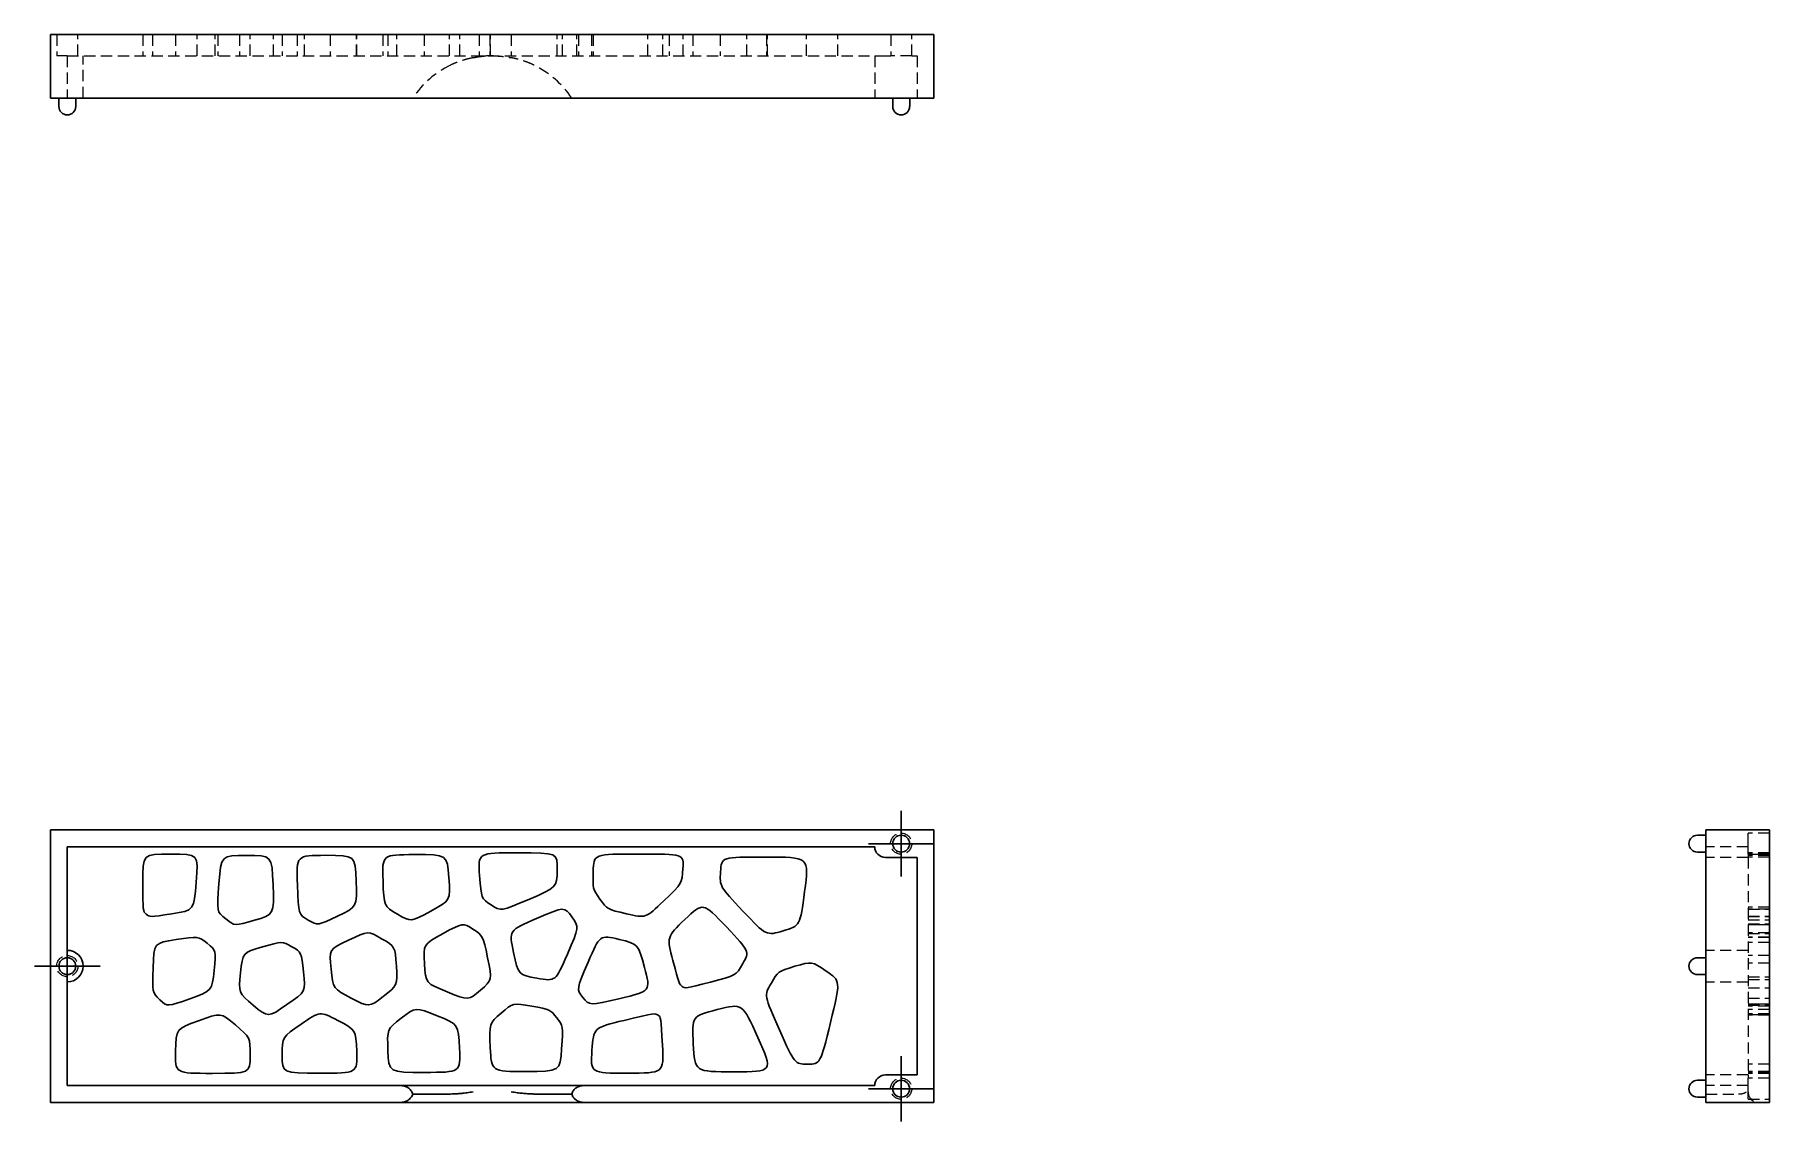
# Model space of a CAD drawing. Header units: millimetres. Extents: x 31 to 228, y 39 to 163.
import ezdxf

# ---------------------------------------------------------------- set-up
doc = ezdxf.new("R2010")
doc.units = ezdxf.units.MM
doc.linetypes.add('HIDDEN', pattern=[1.905, 1.27, -0.635])
doc.layers.add('10', color=7, linetype='Continuous')

# ---------------------------------------------------------------- blocks, each defined once
blk = doc.blocks.new('SW_CENTERMARKSYMBOL_0')
at = {"layer": '10', "color": 0}
for p, q in [((0, 2.5), (0, 3.7)), ((0, 0), (0, 2.5)), ((-2.5, 0), (-3.7, 0)), ((0, 0), (-2.5, 0)), ((0, 0), (0, -2.5)), ((0, 0), (2.5, 0)), ((2.5, 0), (3.7, 0)), ((0, -2.5), (0, -3.7))]:
    blk.add_line(p, q, dxfattribs=at)
blk = doc.blocks.new('SW_CENTERMARKSYMBOL_1')
at = {"layer": '10', "color": 0}
for p, q in [((0, 2.5), (0, 3.7)), ((0, 0), (0, 2.5)), ((-2.5, 0), (-3.7, 0)), ((0, 0), (-2.5, 0)), ((0, 0), (0, -2.5)), ((0, 0), (2.5, 0)), ((2.5, 0), (3.7, 0)), ((0, -2.5), (0, -3.7))]:
    blk.add_line(p, q, dxfattribs=at)
blk = doc.blocks.new('SW_CENTERMARKSYMBOL_2')
at = {"layer": '10', "color": 0}
for p, q in [((0, 2.5), (0, 3.7)), ((0, 0), (0, 2.5)), ((-2.5, 0), (-3.7, 0)), ((0, 0), (-2.5, 0)), ((0, 0), (0, -2.5)), ((0, 0), (2.5, 0)), ((2.5, 0), (3.7, 0)), ((0, -2.5), (0, -3.7))]:
    blk.add_line(p, q, dxfattribs=at)

msp = doc.modelspace()

# ---------------------------------------------------------------- linework, layer by layer
at = {"color": 7, "linetype": 'Continuous', "lineweight": 25}
for p, q in [((33, 155.37), (33, 162.55)), ((33, 162.55), (133, 162.55)), ((133, 162.55), (133, 155.37)), ((133, 155.37), (33, 155.37)), ((33.96, 155.37), (33.96, 154.41)), ((35.87, 154.41), (35.87, 155.37)), ((128.33, 155.37), (128.33, 154.41)), ((130.25, 154.41), (130.25, 155.37)), ((33, 72.49), (33, 41.63)), ((133, 72.49), (33, 72.49)), ((133, 41.63), (133, 72.49)), ((220.37, 71.89), (219.41, 71.89)), ((220.37, 41.63), (220.37, 72.49)), ((227.55, 72.49), (220.37, 72.49)), ((227.55, 72.49), (227.55, 41.63)), ((34.91, 58.85), (34.91, 70.58)), ((34.91, 70.58), (126.3, 70.58)), ((127.5, 69.38), (131.09, 69.38)), ((131.09, 69.38), (131.09, 44.74)), ((219.41, 69.98), (220.37, 69.98)), ((220.37, 58.02), (219.41, 58.02)), ((34.91, 43.54), (34.91, 55.26)), ((219.41, 56.1), (220.37, 56.1)), ((72.62, 43.54), (34.91, 43.54)), ((77.78, 43.54), (72.62, 43.54)), ((83, 43.54), (77.78, 43.54)), ((88.22, 43.54), (83, 43.54)), ((93.38, 43.54), (88.22, 43.54)), ((126.3, 43.54), (93.38, 43.54)), ((131.09, 44.74), (127.5, 44.74)), ((220.37, 44.14), (219.41, 44.14)), ((33, 41.63), (72.62, 41.63)), ((72.62, 41.63), (93.38, 41.63)), ((78.29, 42.58), (74, 42.58)), ((92, 42.58), (87.71, 42.58)), ((93.38, 41.63), (133, 41.63)), ((219.41, 42.23), (220.37, 42.23)), ((227.55, 41.63), (220.37, 41.63))]:
    msp.add_line(p, q, dxfattribs=at)
at = {"color": 7, "linetype": 'HIDDEN', "lineweight": 18}
for p, q in [((33.72, 162.55), (33.72, 160.15)), ((36.11, 160.15), (36.11, 162.55)), ((44.57, 162.55), (44.57, 160.15)), ((49.6, 160.15), (49.6, 162.55)), ((51.66, 160.15), (51.66, 162.55)), ((51.93, 162.55), (51.93, 160.15)), ((54.41, 162.55), (54.41, 160.15)), ((61.77, 160.15), (61.77, 162.55)), ((64.66, 162.55), (64.66, 160.15)), ((72.2, 160.15), (72.2, 162.55)), ((75.29, 162.55), (75.29, 160.15)), ((78.18, 160.15), (78.18, 162.55)), ((81.51, 162.55), (81.51, 160.15)), ((82.74, 162.55), (82.74, 160.15)), ((82.81, 160.15), (82.81, 162.55)), ((85.15, 162.55), (85.15, 160.15)), ((90.96, 160.15), (90.96, 162.55)), ((92.58, 160.15), (92.58, 162.55)), ((92.77, 162.55), (92.77, 160.15)), ((94.24, 162.55), (94.24, 160.15)), ((94.41, 162.55), (94.41, 160.15)), ((100.61, 160.15), (100.61, 162.55)), ((102.32, 160.15), (102.32, 162.55)), ((103.03, 162.55), (103.03, 160.15)), ((104.61, 160.15), (104.61, 162.55)), ((105.7, 162.55), (105.7, 160.15)), ((108.81, 162.55), (108.81, 160.15)), ((111.82, 160.15), (111.82, 162.55)), ((114.06, 162.55), (114.06, 160.15)), ((114.14, 160.15), (114.14, 162.55)), ((118.58, 160.15), (118.58, 162.55)), ((122.11, 160.15), (122.11, 162.55)), ((128.1, 162.55), (128.1, 160.15)), ((130.49, 160.15), (130.49, 162.55)), ((34.91, 160.15), (33.72, 160.15)), ((34.91, 160.15), (34.91, 155.37)), ((34.91, 160.15), (126.3, 160.15)), ((36.71, 155.37), (36.71, 160.15)), ((126.3, 160.15), (127.5, 160.15)), ((126.3, 160.15), (126.3, 155.37)), ((127.5, 160.15), (128.1, 160.15)), ((130.49, 160.15), (128.1, 160.15)), ((130.49, 160.15), (131.09, 160.15)), ((131.09, 160.15), (131.09, 155.37)), ((225.15, 70.93), (225.15, 72.13)), ((227.55, 72.13), (225.15, 72.13)), ((225.15, 69.74), (225.15, 70.93)), ((225.15, 70.58), (220.37, 70.58)), ((225.15, 69.38), (220.37, 69.38)), ((225.15, 69.74), (225.15, 69.38)), ((225.15, 69.74), (227.55, 69.74)), ((225.15, 69.38), (225.15, 44.74)), ((227.55, 63.73), (225.15, 63.73)), ((225.15, 63.51), (227.55, 63.51)), ((227.55, 63.5), (225.15, 63.5)), ((225.15, 62.71), (227.55, 62.71)), ((225.15, 62.7), (227.55, 62.7)), ((225.15, 62.32), (227.55, 62.32)), ((225.15, 61.86), (227.55, 61.86)), ((225.15, 61.78), (227.55, 61.78)), ((227.55, 61.75), (225.15, 61.75)), ((227.55, 60.82), (225.15, 60.82)), ((225.15, 60.76), (227.55, 60.76)), ((227.55, 60.34), (225.15, 60.34)), ((227.55, 60.32), (225.15, 60.32)), ((227.55, 59.73), (225.15, 59.73)), ((225.15, 58.85), (220.37, 58.85)), ((227.55, 58.25), (225.15, 58.25)), ((227.55, 57.41), (225.15, 57.41)), ((225.15, 55.26), (220.37, 55.26)), ((225.15, 55.86), (227.55, 55.86)), ((225.15, 55.53), (227.55, 55.53)), ((225.15, 54.62), (227.55, 54.62)), ((225.15, 53.43), (227.55, 53.43)), ((225.15, 52.8), (227.55, 52.8)), ((227.55, 52.75), (225.15, 52.75)), ((225.15, 52.67), (227.55, 52.67)), ((225.15, 52.66), (227.55, 52.66)), ((227.55, 52.51), (225.15, 52.51)), ((227.55, 52.15), (225.15, 52.15)), ((227.55, 51.66), (225.15, 51.66)), ((227.55, 51.65), (225.15, 51.65)), ((225.15, 51.58), (227.55, 51.58)), ((227.55, 51.52), (225.15, 51.52)), ((227.55, 45.96), (225.15, 45.96)), ((225.15, 44.74), (220.37, 44.74)), ((225.15, 43.54), (220.37, 43.54)), ((227.55, 45.13), (225.15, 45.13)), ((227.55, 45.09), (225.15, 45.09)), ((227.55, 45.03), (225.15, 45.03)), ((227.55, 44.94), (225.15, 44.94)), ((227.55, 44.94), (225.15, 44.94)), ((227.55, 44.92), (225.15, 44.92)), ((225.15, 44.74), (225.15, 44.38)), ((225.15, 43.18), (225.15, 44.38)), ((227.55, 44.38), (225.15, 44.38)), ((220.37, 42.58), (224.1, 42.58)), ((225.15, 41.99), (225.15, 43.18)), ((225.15, 41.99), (227.55, 41.99))]:
    msp.add_line(p, q, dxfattribs=at)
for centre in [(129.29, 70.93), (34.91, 57.06), (129.29, 43.18)]:
    msp.add_circle(centre, 1.2, dxfattribs=at)
at = {"color": 7, "linetype": 'Continuous', "lineweight": 25}
for centre in [(129.29, 70.93), (34.91, 57.06), (129.29, 43.18)]:
    msp.add_circle(centre, 0.957, dxfattribs=at)
at = {"color": 7, "linetype": 'HIDDEN', "lineweight": 18}
for centre, radius, start, end in [((83, 149.35), 10.83, 115.801, 146.2307), ((83, 149.35), 10.8, 89.1419, 98.8556), ((83, 149.35), 10.83, 33.7693, 64.199), ((226.35, 42.82), 1.2, 180, 270)]:
    msp.add_arc(centre, radius, start, end, dxfattribs=at)
at = {"color": 7, "linetype": 'Continuous', "lineweight": 25}
for centre, radius, start, end in [((34.91, 154.41), 0.957, 180, 270), ((34.91, 154.41), 0.957, 270, 0), ((129.29, 154.41), 0.957, 180, 270), ((129.29, 154.41), 0.957, 270, 0), ((219.41, 70.93), 0.957, 90, 270), ((127.5, 70.58), 1.2, 180, 270), ((34.91, 57.06), 1.79, 270, 90), ((219.41, 57.06), 0.957, 90, 270), ((127.5, 43.54), 1.2, 90, 180), ((219.41, 43.18), 0.957, 90, 270)]:
    msp.add_arc(centre, radius, start, end, dxfattribs=at)
at = {"color": 7, "linetype": 'HIDDEN', "lineweight": 18}
for points, knots in [([(43.46, 162.55), (43.46, 162.38), (43.46, 162.13), (43.46, 161.74), (43.46, 161.32), (43.46, 160.77), (43.46, 160.37), (43.46, 160.15)], [0, 0, 0, 0, 0.247225, 0.360119, 0.471673, 0.717728, 1, 1, 1, 1]), ([(47.14, 162.55), (47.14, 162.35), (47.14, 161.97), (47.14, 161.37), (47.14, 160.76), (47.14, 160.36), (47.14, 160.15)], [0, 0, 0, 0, 0.245055, 0.489989, 0.741745, 1, 1, 1, 1]), ([(55.6, 160.15), (55.6, 160.34), (55.6, 160.71), (55.6, 161.31), (55.6, 161.93), (55.6, 162.34), (55.6, 162.55)], [0, 0, 0, 0, 0.239506, 0.479271, 0.733117, 1, 1, 1, 1]), ([(58.24, 160.15), (58.24, 160.42), (58.24, 160.94), (58.24, 161.75), (58.24, 162.28), (58.24, 162.55)], [0, 0, 0, 0, 0.331096, 0.663175, 1, 1, 1, 1]), ([(59.23, 162.55), (59.23, 162.36), (59.23, 162), (59.23, 161.39), (59.23, 160.77), (59.23, 160.36), (59.23, 160.15)], [0, 0, 0, 0, 0.239409, 0.478643, 0.732451, 1, 1, 1, 1]), ([(60.92, 162.55), (60.92, 162.28), (60.92, 161.76), (60.92, 160.95), (60.92, 160.42), (60.92, 160.15)], [0, 0, 0, 0, 0.330066, 0.661127, 1, 1, 1, 1]), ([(67.64, 160.15), (67.64, 160.42), (67.63, 160.94), (67.64, 161.75), (67.64, 162.28), (67.64, 162.55)], [0, 0, 0, 0, 0.330659, 0.662855, 1, 1, 1, 1]), ([(67.68, 160.15), (67.68, 160.41), (67.68, 160.94), (67.68, 161.74), (67.68, 162.28), (67.68, 162.55)], [0, 0, 0, 0, 0.328708, 0.660554, 1, 1, 1, 1]), ([(70.62, 162.55), (70.62, 162.35), (70.62, 161.97), (70.62, 161.36), (70.62, 160.76), (70.62, 160.36), (70.62, 160.15)], [0, 0, 0, 0, 0.246404, 0.492097, 0.743272, 1, 1, 1, 1]), ([(71.17, 162.55), (71.17, 162.15), (71.17, 161.35), (71.17, 160.55), (71.17, 160.15)], [0, 0, 0, 0, 0.498472, 1, 1, 1, 1]), ([(79.33, 160.15), (79.33, 160.41), (79.33, 160.94), (79.33, 161.74), (79.33, 162.28), (79.33, 162.55)], [0, 0, 0, 0, 0.329105, 0.660734, 1, 1, 1, 1]), ([(90.37, 160.15), (90.37, 160.55), (90.37, 161.35), (90.37, 162.14), (90.37, 162.55)], [0, 0, 0, 0, 0.496361, 1, 1, 1, 1]), ([(80.85, 159.94), (80.73, 159.91), (80.5, 159.86), (80.16, 159.78), (79.85, 159.69), (79.49, 159.58), (79.1, 159.45), (78.68, 159.28), (78.42, 159.16), (78.29, 159.1)], [0, 0, 0, 0, 0.136816, 0.265817, 0.387027, 0.500467, 0.677797, 0.844264, 1, 1, 1, 1]), ([(80.85, 159.94), (80.93, 159.95), (81.64, 160.09), (82.35, 160.15), (82.99, 160.15), (83, 160.15), (83, 160.15)], [-0.0013611, -0.0013611, -0.0013611, -0.0013611, 0.0213389, 0.2062971, 0.2062971, 0.2076582, 0.2076582, 0.2076582, 0.2076582]), ([(83, 160.15), (83, 160.15), (83.01, 160.15), (83.33, 160.15), (83.97, 160.12), (84.68, 160.03), (85.07, 159.95), (85.15, 159.94)], [1.1912744, 1.1912744, 1.1912744, 1.1912744, 1.1926346, 1.1926346, 1.2851146, 1.3775946, 1.4002877, 1.4002877, 1.4002877, 1.4002877]), ([(87.71, 159.1), (87.64, 159.13), (87.48, 159.21), (87.25, 159.31), (86.99, 159.41), (86.72, 159.51), (86.44, 159.61), (86.13, 159.7), (85.82, 159.78), (85.49, 159.87), (85.26, 159.91), (85.15, 159.94)], [0, 0, 0, 0, 0.090971, 0.186916, 0.287868, 0.393851, 0.504886, 0.620996, 0.7422, 0.868524, 1, 1, 1, 1]), ([(227.55, 69.9), (227.47, 69.9), (227.33, 69.9), (227.09, 69.9), (226.86, 69.89), (226.65, 69.89), (226.44, 69.89), (226.16, 69.89), (225.83, 69.9), (225.49, 69.9), (225.27, 69.9), (225.15, 69.9)], [0, 0, 0, 0, 0.150272, 0.278709, 0.382186, 0.42744, 0.472115, 0.571431, 0.69322, 0.837842, 1, 1, 1, 1]), ([(227.55, 69.76), (227.47, 69.76), (227.33, 69.76), (227.09, 69.76), (226.86, 69.75), (226.66, 69.75), (226.5, 69.75), (226.34, 69.75), (226.12, 69.75), (225.83, 69.76), (225.49, 69.76), (225.27, 69.76), (225.15, 69.76)], [0, 0, 0, 0, 0.1564784, 0.2881818, 0.3906879, 0.4337322, 0.4755139, 0.5201993, 0.5702408, 0.6897132, 0.8349331, 1, 1, 1, 1]), ([(227.55, 69.76), (227.39, 69.76), (227.15, 69.75), (226.77, 69.75), (226.46, 69.75), (226.14, 69.75), (225.69, 69.76), (225.37, 69.76), (225.15, 69.76)], [0, 0, 0, 0, 0.249218, 0.359069, 0.466326, 0.581999, 0.710385, 1, 1, 1, 1]), ([(227.55, 69.69), (227.4, 69.69), (227.19, 69.69), (226.84, 69.68), (226.64, 69.68), (226.43, 69.68), (226.15, 69.68), (225.69, 69.69), (225.37, 69.69), (225.15, 69.69)], [0, 0, 0, 0, 0.261358, 0.367671, 0.417213, 0.467157, 0.575691, 0.701522, 1, 1, 1, 1]), ([(227.55, 69.61), (227.39, 69.61), (227.16, 69.61), (226.77, 69.6), (226.46, 69.6), (226.14, 69.6), (225.69, 69.61), (225.37, 69.61), (225.15, 69.61)], [0, 0, 0, 0, 0.252441, 0.362, 0.467813, 0.582074, 0.709741, 1, 1, 1, 1]), ([(227.55, 69.6), (227.38, 69.59), (227.14, 69.59), (226.76, 69.59), (226.33, 69.59), (225.78, 69.59), (225.37, 69.6), (225.15, 69.6)], [0, 0, 0, 0, 0.245035, 0.356448, 0.466907, 0.713602, 1, 1, 1, 1]), ([(227.55, 69.41), (227.4, 69.41), (227.19, 69.41), (226.83, 69.41), (226.62, 69.4), (226.41, 69.4), (226.13, 69.41), (225.67, 69.41), (225.37, 69.41), (225.15, 69.41)], [0, 0, 0, 0, 0.277574, 0.383804, 0.43076, 0.477174, 0.578959, 0.700999, 1, 1, 1, 1]), ([(224.1, 42.58), (224.13, 42.59), (224.21, 42.59), (224.31, 42.6), (224.41, 42.61), (224.51, 42.63), (224.61, 42.66), (224.7, 42.69), (224.78, 42.73), (224.87, 42.77), (224.91, 42.81), (224.94, 42.82)], [0, 0, 0, 0, 0.090971, 0.186916, 0.287868, 0.393851, 0.504886, 0.620996, 0.7422, 0.868524, 1, 1, 1, 1])]:
    msp.add_open_spline(points, degree=3, knots=knots, dxfattribs=at)
at = {"color": 7, "linetype": 'Continuous', "lineweight": 25}
for points in [[(43.46, 66.51), (43.45, 69.76), (43.45, 69.76), (46.6, 69.76)], [(46.6, 69.76), (49.75, 69.76), (49.75, 69.76), (49.5, 66.57)], [(52.07, 66.41), (52.32, 69.6), (52.32, 69.6), (55.19, 69.6)], [(55.19, 69.6), (58.07, 69.6), (58.07, 69.6), (58.2, 66.25)], [(60.95, 66.26), (60.83, 69.61), (60.83, 69.61), (64.17, 69.61)], [(64.17, 69.61), (67.51, 69.61), (67.51, 69.61), (67.6, 66.68)], [(70.64, 66.76), (70.54, 69.69), (70.54, 69.69), (74.23, 69.69)], [(74.23, 69.69), (77.91, 69.69), (77.91, 69.69), (78.1, 67.1)], [(81.57, 67.31), (81.38, 69.9), (81.38, 69.9), (85.9, 69.9)], [(85.9, 69.9), (90.42, 69.9), (90.42, 69.9), (90.36, 67.93)], [(94.43, 67.79), (94.49, 69.76), (94.49, 69.76), (99.59, 69.76)], [(99.59, 69.76), (104.69, 69.76), (104.69, 69.76), (104.59, 68.1)], [(108.85, 67.75), (108.95, 69.42), (108.95, 69.42), (113.91, 69.42)], [(113.91, 69.42), (118.88, 69.42), (118.88, 69.42), (118.36, 65.52)], [(72.27, 62.95), (70.74, 63.84), (70.74, 63.84), (70.64, 66.76)], [(78.1, 67.1), (78.29, 64.51), (78.29, 64.51), (76.05, 63.28)], [(82.88, 63.99), (81.76, 64.72), (81.76, 64.72), (81.57, 67.31)], [(90.36, 67.93), (90.3, 65.97), (90.3, 65.97), (87.15, 64.62)], [(95.2, 64.66), (94.37, 65.82), (94.37, 65.82), (94.43, 67.79)], [(104.59, 68.1), (104.49, 66.43), (104.49, 66.43), (102.43, 64.46)], [(111.38, 63.29), (108.74, 66.09), (108.74, 66.09), (108.85, 67.75)], [(43.85, 62.94), (43.46, 63.27), (43.46, 63.27), (43.46, 66.51)], [(49.5, 66.57), (49.25, 63.38), (49.25, 63.38), (46.74, 62.99)], [(52.84, 62.41), (51.81, 63.22), (51.81, 63.22), (52.07, 66.41)], [(58.2, 66.25), (58.32, 62.9), (58.32, 62.9), (56.09, 62.25)], [(62.18, 62.28), (61.08, 62.91), (61.08, 62.91), (60.95, 66.26)], [(67.6, 66.68), (67.7, 63.76), (67.7, 63.76), (65.49, 62.71)], [(118.36, 65.52), (117.84, 61.63), (117.84, 61.63), (115.93, 61.06)], [(46.74, 62.99), (44.24, 62.61), (44.24, 62.61), (43.85, 62.94)], [(76.05, 63.28), (73.8, 62.06), (73.8, 62.06), (72.27, 62.95)], [(87.15, 64.62), (84, 63.27), (84, 63.27), (82.88, 63.99)], [(88.03, 62.46), (91.18, 63.81), (91.18, 63.81), (92.01, 62.65)], [(98.2, 62.99), (96.03, 63.5), (96.03, 63.5), (95.2, 64.66)], [(102.43, 64.46), (100.37, 62.48), (100.37, 62.48), (98.2, 62.99)], [(104.8, 62.34), (106.86, 64.31), (106.86, 64.31), (109.5, 61.51)], [(115.93, 61.06), (114.03, 60.49), (114.03, 60.49), (111.38, 63.29)], [(56.09, 62.25), (53.86, 61.6), (53.86, 61.6), (52.84, 62.41)], [(65.49, 62.71), (63.28, 61.66), (63.28, 61.66), (62.18, 62.28)], [(66.74, 60.01), (68.95, 61.06), (68.95, 61.06), (70.48, 60.17)], [(77.44, 60.76), (79.69, 61.98), (79.69, 61.98), (80.81, 61.26)], [(80.81, 61.26), (81.94, 60.54), (81.94, 60.54), (82.48, 58.02)], [(85.42, 58.59), (84.88, 61.11), (84.88, 61.11), (88.03, 62.46)], [(92.01, 62.65), (92.84, 61.48), (92.84, 61.48), (91.51, 58.4)], [(103.46, 57.69), (102.74, 60.37), (102.74, 60.37), (104.8, 62.34)], [(109.5, 61.51), (112.14, 58.71), (112.14, 58.71), (111.36, 57.35)], [(44.62, 56.88), (44.72, 59.69), (44.72, 59.69), (47.22, 60.07)], [(47.22, 60.07), (49.72, 60.46), (49.72, 60.46), (50.75, 59.65)], [(50.75, 59.65), (51.77, 58.84), (51.77, 58.84), (51.53, 56.56)], [(54.52, 56.31), (54.76, 58.59), (54.76, 58.59), (56.99, 59.24)], [(56.99, 59.24), (59.23, 59.89), (59.23, 59.89), (60.32, 59.26)], [(60.32, 59.26), (61.42, 58.63), (61.42, 58.63), (61.66, 56.41)], [(64.76, 56.73), (64.52, 58.96), (64.52, 58.96), (66.74, 60.01)], [(70.48, 60.17), (72.01, 59.28), (72.01, 59.28), (72.15, 57.07)], [(75.33, 57.33), (75.2, 59.53), (75.2, 59.53), (77.44, 60.76)], [(93.86, 57.52), (95.18, 60.6), (95.18, 60.6), (97.36, 60.09)], [(97.36, 60.09), (99.53, 59.58), (99.53, 59.58), (100.24, 56.91)], [(72.15, 57.07), (72.28, 54.87), (72.28, 54.87), (70.67, 53.63)], [(77.9, 54.15), (75.47, 55.12), (75.47, 55.12), (75.33, 57.33)], [(82.48, 58.02), (83.02, 55.5), (83.02, 55.5), (81.67, 54.33)], [(88.07, 55.7), (85.96, 56.07), (85.96, 56.07), (85.42, 58.59)], [(91.51, 58.4), (90.18, 55.32), (90.18, 55.32), (88.07, 55.7)], [(93.26, 53.51), (92.53, 54.44), (92.53, 54.44), (93.86, 57.52)], [(104.51, 54.77), (104.17, 55.02), (104.17, 55.02), (103.46, 57.69)], [(111.36, 57.35), (110.58, 55.98), (110.58, 55.98), (107.71, 55.25)], [(114.56, 55.1), (115.34, 56.47), (115.34, 56.47), (117.25, 57.04)], [(117.25, 57.04), (119.16, 57.61), (119.16, 57.61), (120.8, 56.5)], [(45.38, 53.26), (44.52, 54.08), (44.52, 54.08), (44.62, 56.88)], [(51.53, 56.56), (51.29, 54.29), (51.29, 54.29), (48.77, 53.37)], [(55.95, 52.63), (54.29, 54.04), (54.29, 54.04), (54.52, 56.31)], [(61.66, 56.41), (61.9, 54.18), (61.9, 54.18), (59.76, 52.7)], [(67.03, 53.44), (65, 54.51), (65, 54.51), (64.76, 56.73)], [(100.24, 56.91), (100.95, 54.23), (100.95, 54.23), (97.47, 53.4)], [(107.71, 55.25), (104.85, 54.52), (104.85, 54.52), (104.51, 54.77)], [(115.51, 49.85), (113.78, 53.74), (113.78, 53.74), (114.56, 55.1)], [(120.8, 56.5), (122.45, 55.4), (122.45, 55.4), (121.29, 50.68)], [(48.77, 53.37), (46.24, 52.45), (46.24, 52.45), (45.38, 53.26)], [(70.67, 53.63), (69.06, 52.38), (69.06, 52.38), (67.03, 53.44)], [(81.67, 54.33), (80.33, 53.17), (80.33, 53.17), (77.9, 54.15)], [(97.47, 53.4), (93.99, 52.58), (93.99, 52.58), (93.26, 53.51)], [(49.74, 50.88), (52.27, 51.81), (52.27, 51.81), (53.94, 50.4)], [(59.76, 52.7), (57.62, 51.22), (57.62, 51.22), (55.95, 52.63)], [(61.37, 50.49), (63.51, 51.98), (63.51, 51.98), (65.54, 50.91)], [(71.2, 47.48), (71.1, 49.93), (71.1, 49.93), (72.71, 51.18)], [(72.71, 51.18), (74.32, 52.42), (74.32, 52.42), (76.76, 51.44)], [(76.76, 51.44), (79.19, 50.47), (79.19, 50.47), (79.3, 47.75)], [(82.78, 47.85), (82.67, 50.57), (82.67, 50.57), (84.01, 51.74)], [(84.01, 51.74), (85.36, 52.9), (85.36, 52.9), (87.47, 52.53)], [(87.47, 52.53), (89.58, 52.15), (89.58, 52.15), (90.31, 51.22)], [(90.31, 51.22), (91.04, 50.29), (91.04, 50.29), (90.86, 47.71)], [(97.95, 50.92), (101.43, 51.75), (101.43, 51.75), (101.77, 51.5)], [(101.77, 51.5), (102.1, 51.26), (102.1, 51.26), (102.27, 48.1)], [(105.76, 48.25), (105.6, 51.41), (105.6, 51.41), (108.46, 52.14)], [(108.46, 52.14), (111.33, 52.87), (111.33, 52.87), (113.07, 48.98)], [(47.15, 47.44), (47.22, 49.96), (47.22, 49.96), (49.74, 50.88)], [(53.94, 50.4), (55.61, 48.99), (55.61, 48.99), (55.6, 46.95)], [(59.23, 46.98), (59.23, 49.01), (59.23, 49.01), (61.37, 50.49)], [(65.54, 50.91), (67.57, 49.85), (67.57, 49.85), (67.66, 47.4)], [(94.29, 47.52), (94.47, 50.09), (94.47, 50.09), (97.95, 50.92)], [(118.69, 45.96), (117.25, 45.96), (117.25, 45.96), (115.51, 49.85)], [(121.29, 50.68), (120.13, 45.96), (120.13, 45.96), (118.69, 45.96)], [(51.35, 44.92), (47.09, 44.92), (47.09, 44.92), (47.15, 47.44)], [(67.66, 47.4), (67.75, 44.94), (67.75, 44.94), (63.49, 44.94)], [(75.35, 45.03), (71.29, 45.03), (71.29, 45.03), (71.2, 47.48)], [(79.3, 47.75), (79.42, 45.03), (79.42, 45.03), (75.35, 45.03)], [(86.79, 45.13), (82.9, 45.13), (82.9, 45.13), (82.78, 47.85)], [(90.86, 47.71), (90.69, 45.13), (90.69, 45.13), (86.79, 45.13)], [(98.28, 44.94), (94.12, 44.94), (94.12, 44.94), (94.29, 47.52)], [(102.27, 48.1), (102.43, 44.94), (102.43, 44.94), (98.28, 44.94)], [(110.36, 45.09), (105.93, 45.09), (105.93, 45.09), (105.76, 48.25)], [(113.07, 48.98), (114.8, 45.09), (114.8, 45.09), (110.36, 45.09)], [(55.6, 46.95), (55.6, 44.92), (55.6, 44.92), (51.35, 44.92)], [(63.49, 44.94), (59.22, 44.94), (59.22, 44.94), (59.23, 46.98)]]:
    msp.add_open_spline(points, degree=3, dxfattribs=at)
for points, knots in [([(72.62, 43.54), (72.77, 43.54), (72.92, 43.52), (73.21, 43.44), (73.35, 43.38), (73.6, 43.21), (73.71, 43.11), (73.89, 42.87), (73.96, 42.73), (74, 42.58)], [0, 0, 0, 0, 0.25, 0.25, 0.5, 0.5, 0.75, 0.75, 1, 1, 1, 1]), ([(92, 42.58), (92.04, 42.73), (92.1, 42.87), (92.29, 43.11), (92.4, 43.21), (92.65, 43.37), (92.79, 43.44), (93.08, 43.52), (93.23, 43.54), (93.38, 43.54)], [0, 0, 0, 0, 0.25, 0.25, 0.5, 0.5, 0.75, 0.75, 1, 1, 1, 1]), ([(74, 42.58), (73.96, 42.44), (73.9, 42.3), (73.71, 42.06), (73.6, 41.96), (73.35, 41.8), (73.21, 41.73), (72.92, 41.65), (72.77, 41.63), (72.62, 41.63)], [0, 0, 0, 0, 0.25, 0.25, 0.5, 0.5, 0.75, 0.75, 1, 1, 1, 1]), ([(80.85, 42.82), (80.73, 42.81), (80.5, 42.77), (80.16, 42.73), (79.85, 42.69), (79.49, 42.65), (79.1, 42.61), (78.68, 42.59), (78.42, 42.59), (78.29, 42.58)], [0, 0, 0, 0, 0.136816, 0.265817, 0.387027, 0.500467, 0.677797, 0.844264, 1, 1, 1, 1]), ([(87.71, 42.58), (87.64, 42.59), (87.48, 42.59), (87.25, 42.6), (86.99, 42.61), (86.72, 42.63), (86.44, 42.66), (86.13, 42.69), (85.82, 42.73), (85.49, 42.77), (85.26, 42.81), (85.15, 42.82)], [0, 0, 0, 0, 0.090971, 0.186916, 0.287868, 0.393851, 0.504886, 0.620996, 0.7422, 0.868524, 1, 1, 1, 1]), ([(93.38, 41.63), (93.23, 41.63), (93.08, 41.65), (92.79, 41.73), (92.65, 41.79), (92.4, 41.96), (92.29, 42.06), (92.11, 42.3), (92.04, 42.44), (92, 42.58)], [0, 0, 0, 0, 0.25, 0.25, 0.5, 0.5, 0.75, 0.75, 1, 1, 1, 1])]:
    msp.add_open_spline(points, degree=3, knots=knots, dxfattribs=at)

# ---------------------------------------------------------------- block references
at = {"layer": '10'}
for name, p in [('SW_CENTERMARKSYMBOL_1', (129.29, 70.93)), ('SW_CENTERMARKSYMBOL_0', (34.91, 57.06)), ('SW_CENTERMARKSYMBOL_2', (129.29, 43.18))]:
    msp.add_blockref(name, p, dxfattribs=at)

doc.saveas('drawing.dxf')
